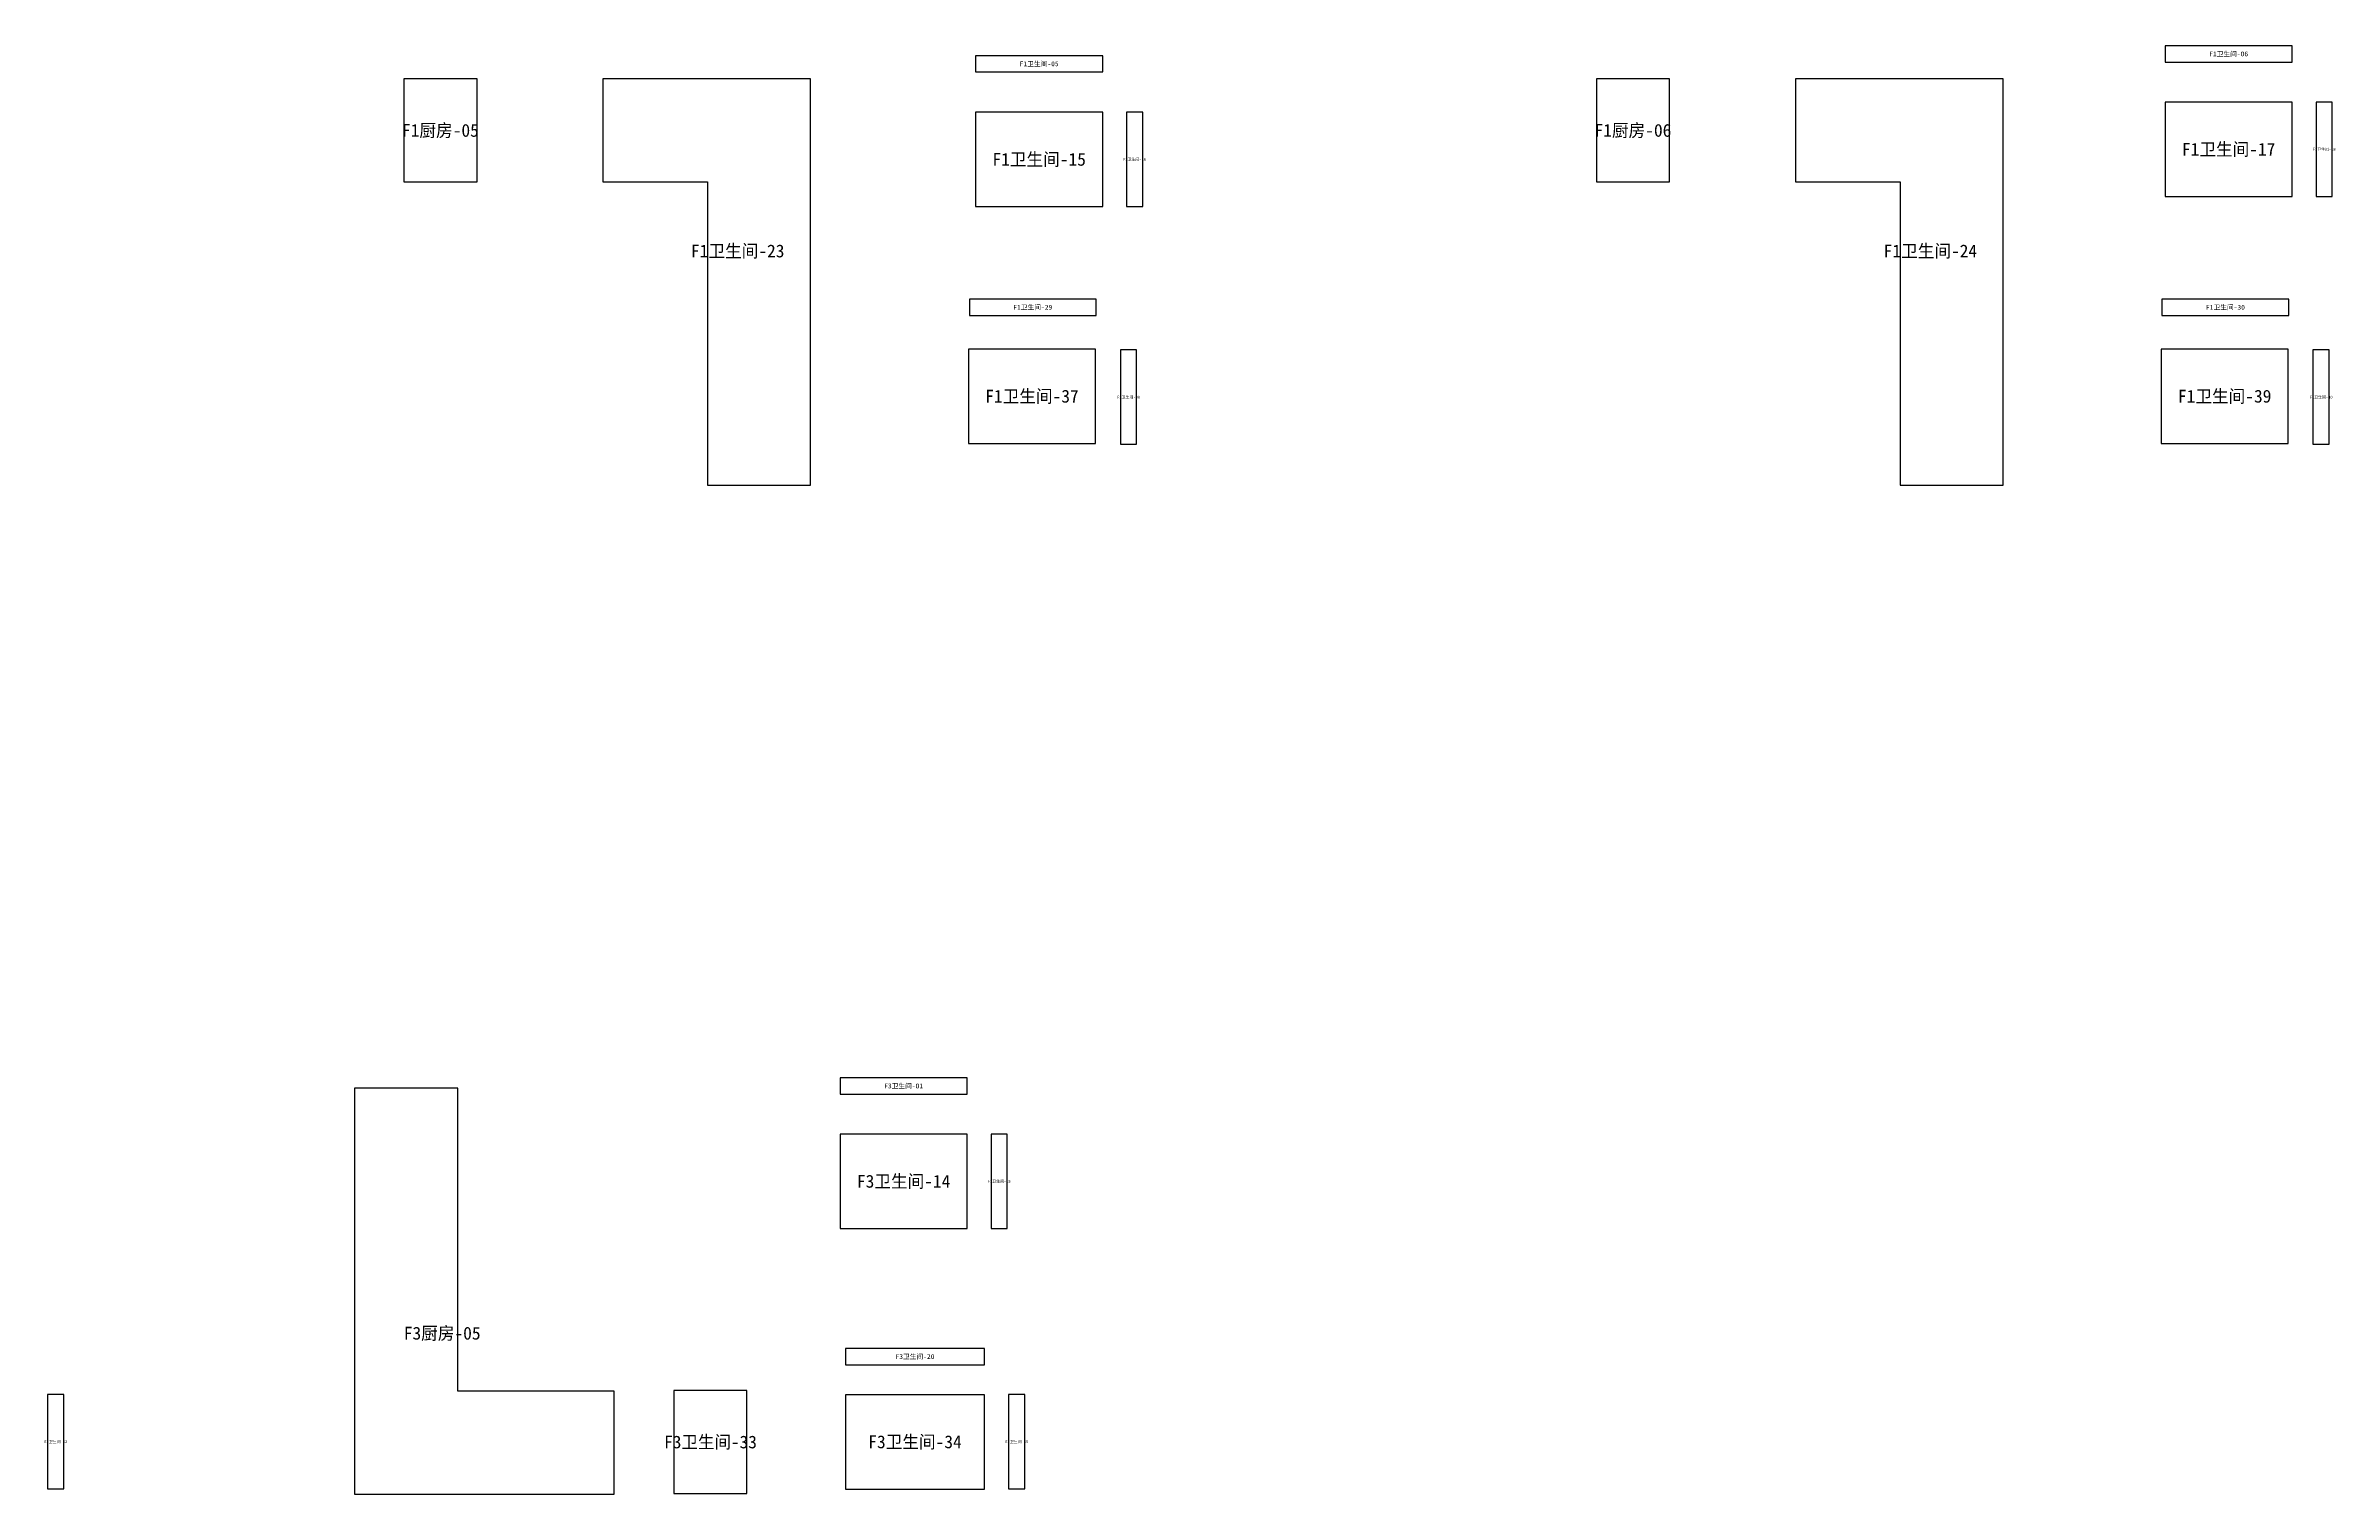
# Model space of a CAD drawing. Header units: inches. Extents: x 44145 to 132907, y -98283 to 21892.
# Drawn here: x 67736 to 82038, y -92771 to -83715 of the extents above; entities that cross this region are included whole.
import ezdxf
from ezdxf.enums import TextEntityAlignment as Align

# ---------------------------------------------------------------- set-up
doc = ezdxf.new("R2010")
doc.units = ezdxf.units.IN
doc.layers.add('NUMBERS', color=7, linetype='Continuous')
doc.layers.add('OUTER', color=7, linetype='Continuous')

msp = doc.modelspace()

# ---------------------------------------------------------------- linework, layer by layer
at = {"layer": 'OUTER'}
for points in [[(73547, -83879), (74341, -83879), (74341, -83778), (73547, -83778), (73547, -83879)], [(80981, -83817), (81775, -83817), (81775, -83715), (80981, -83715), (80981, -83817)], [(69974, -84566), (70431, -84566), (70431, -83922), (69974, -83922), (69974, -84566)], [(72515, -84566), (72515, -83922), (71218, -83922), (71218, -84566), (71871, -84566), (71871, -86462), (72515, -86462), (72515, -83922)], [(77427, -84566), (77884, -84566), (77884, -83922), (77427, -83922), (77427, -84566)], [(79968, -84566), (79968, -83922), (78671, -83922), (78671, -84566), (79324, -84566), (79324, -86462), (79968, -86462), (79968, -83922)], [(80981, -84657), (81775, -84657), (81775, -84068), (80981, -84068), (80981, -84657)], [(81924, -84657), (82025, -84657), (82025, -84068), (81924, -84068), (81924, -84657)], [(73547, -84719), (74341, -84719), (74341, -84130), (73547, -84130), (73547, -84719)], [(74490, -84719), (74591, -84719), (74591, -84130), (74490, -84130), (74490, -84719)], [(73508, -85401), (74301, -85401), (74301, -85299), (73508, -85299), (73508, -85401)], [(80961, -85401), (81755, -85401), (81755, -85299), (80961, -85299), (80961, -85401)], [(73502, -86201), (74296, -86201), (74296, -85612), (73502, -85612), (73502, -86201)], [(74452, -86206), (74553, -86206), (74553, -85617), (74452, -85617), (74452, -86206)], [(80956, -86201), (81749, -86201), (81749, -85612), (80956, -85612), (80956, -86201)], [(81905, -86206), (82007, -86206), (82007, -85617), (81905, -85617), (81905, -86206)], [(69666, -92126), (69666, -92771), (71287, -92771), (71287, -92126), (70310, -92126), (70310, -90231), (69666, -90231), (69666, -92771)], [(72700, -90269), (73494, -90269), (73494, -90167), (72700, -90167), (72700, -90269)], [(72700, -91109), (73494, -91109), (73494, -90520), (72700, -90520), (72700, -91109)], [(73643, -91109), (73744, -91109), (73744, -90520), (73643, -90520), (73643, -91109)], [(72733, -91961), (73603, -91961), (73603, -91859), (72733, -91859), (72733, -91961)], [(67747, -92737), (67848, -92737), (67848, -92148), (67747, -92148), (67747, -92737)], [(71661, -92766), (72118, -92766), (72118, -92122), (71661, -92122), (71661, -92766)], [(72733, -92738), (73603, -92738), (73603, -92149), (72733, -92149), (72733, -92738)], [(73753, -92737), (73855, -92737), (73855, -92148), (73753, -92148), (73753, -92737)]]:
    msp.add_lwpolyline(points, dxfattribs=at)

# ---------------------------------------------------------------- texts
at = {"layer": 'NUMBERS'}
for s, height, p in [('F1卫生间-05', 30, (73944, -83828)), ('F1卫生间-06', 30, (81378, -83766)), ('F1厨房-05', 80, (70202, -84244)), ('F1厨房-06', 80, (77655, -84244)), ('F1卫生间-15', 80, (73944, -84425)), ('F1卫生间-17', 80, (81378, -84362)), ('F1卫生间-18', 17.6, (81975, -84362)), ('F1卫生间-16', 17.6, (74540, -84425)), ('F1卫生间-23', 80, (72060, -84998)), ('F1卫生间-24', 80, (79514, -84998)), ('F1卫生间-29', 30, (73904, -85350)), ('F1卫生间-30', 30, (81358, -85350)), ('F1卫生间-37', 80, (73899, -85906)), ('F1卫生间-38', 17.6, (74503, -85912)), ('F1卫生间-39', 80, (81353, -85906)), ('F1卫生间-40', 17.6, (81956, -85912)), ('F3卫生间-01', 30, (73097, -90218)), ('F3卫生间-14', 80, (73097, -90814)), ('F3卫生间-15', 17.6, (73694, -90814)), ('F3厨房-05', 80, (70213, -91764)), ('F3卫生间-20', 30, (73168, -91910)), ('F3卫生间-34', 80, (73168, -92443)), ('F3卫生间-32', 17.6, (67798, -92442)), ('F3卫生间-33', 79.4, (71890, -92444)), ('F3卫生间-35', 17.6, (73804, -92442))]:
    msp.add_text(s, height=height, dxfattribs=at).set_placement(p, align=Align.MIDDLE_CENTER)

doc.saveas('drawing.dxf')
